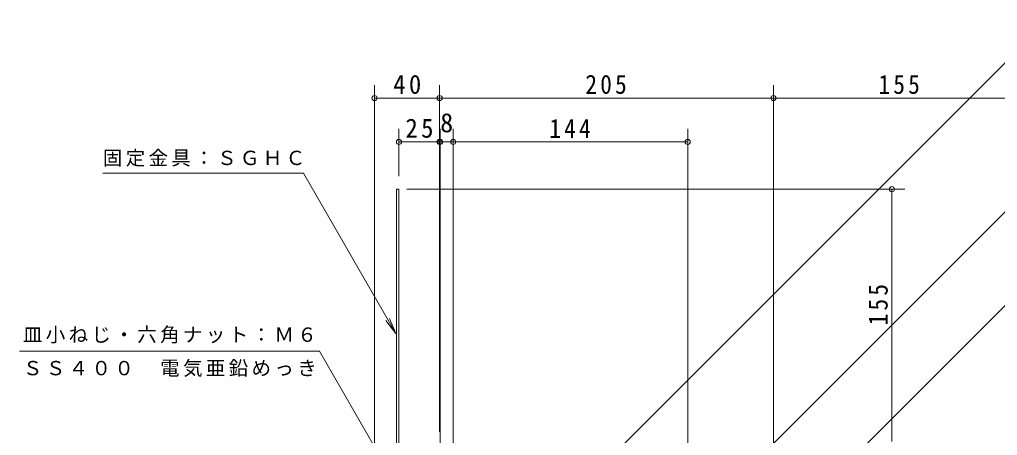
# Model space of a CAD drawing. Units: millimetres at full size, sheet at 1:4. Extents: x -421 to 481, y -549 to 503.
# Drawn here: x -421 to 180, y -141 to 114 of the extents above; entities that cross this region are included whole.
import ezdxf
from ezdxf.enums import TextEntityAlignment as Align

# ---------------------------------------------------------------- set-up
doc = ezdxf.new("R2010")
doc.units = ezdxf.units.MM
doc.header["$LTSCALE"] = 4
doc.header["$PDMODE"] = 32
doc.header["$PDSIZE"] = 3.2
for name, color, linetype, lineweight in [('0-4_その他', 7, 'Continuous', 9), ('0-5_寸法', 7, 'Continuous', 9), ('0-8', 2, 'Continuous', 9)]:
    doc.layers.add(name, color=color, linetype=linetype, lineweight=lineweight)
doc.styles.add('ＭＳ ゴシック', font='')
doc.styles.get('ＭＳ ゴシック').set_extended_font_data('MS Gothic')

msp = doc.modelspace()

# ---------------------------------------------------------------- linework, layer by layer
at = {"layer": '0-4_その他'}
for p, q in [((-202.843, 73.81), (-202.843, -236.167)), ((-162.843, 73.81), (-162.843, -139.134)), ((42.157, 73.81), (42.157, -344.133)), ((-202.843, 65.81), (-162.843, 65.81)), ((-162.843, 65.81), (42.157, 65.81)), ((42.157, 65.81), (197.157, 65.81)), ((-187.843, 46.904), (-187.843, 17.866)), ((-162.493, 46.904), (-162.493, -192.066)), ((-154.493, 46.904), (-154.493, -190.811)), ((-10.493, 46.904), (-10.493, -334.782)), ((-187.843, 38.904), (-162.843, 38.904)), ((-162.493, 38.904), (-154.493, 38.904)), ((-154.493, 38.904), (-10.493, 38.904)), ((122.9, 9.866), (-182.982, 9.866)), ((114.9, -145.134), (114.9, 9.866))]:
    msp.add_line(p, q, dxfattribs=at)
for p in [(-202.843, 65.81), (-162.843, 65.81), (42.157, 65.81), (-187.843, 38.904), (-162.843, 38.904), (-162.493, 38.904), (-154.493, 38.904), (-10.493, 38.904), (114.9, 9.866)]:
    msp.add_point(p, dxfattribs=at)
at = {"layer": '0-5_寸法'}
for p, q in [((-143.904, -240.761), (210.882, 114.026)), ((-369.624, 19.667), (-246.556, 19.667)), ((-189.759, -78.709), (-246.556, 19.667)), ((-119.765, -308.163), (210.882, 22.484)), ((-63.883, -309.891), (210.882, -35.126)), ((-189.759, -78.709), (-195.846, -70.776)), ((-189.759, -78.709), (-193.585, -69.47)), ((-236.735, -89.55), (-420.852, -89.55)), ((-188.924, -172.361), (-236.735, -89.55))]:
    msp.add_line(p, q, dxfattribs=at)
at = {"layer": '0-8'}
for p, q in [((-189.443, 9.866), (-187.843, 9.866)), ((-189.443, 9.866), (-189.443, -241.865)), ((-187.843, 9.866), (-187.843, -203.37))]:
    msp.add_line(p, q, dxfattribs=at)

# ---------------------------------------------------------------- texts
at = {"layer": '0-4_その他', "color": 2, "style": 'ＭＳ ゴシック'}
msp.add_text('8', height=11.73, dxfattribs=at).set_placement((-162.493, 41.304), align=Align.BOTTOM_LEFT)
at = {"layer": '0-4_その他', "color": 2, "char_height": 11.73, "attachment_point": 7, "style": 'ＭＳ ゴシック'}
for s, insert in [('\\T1.27;\\W0.95;40', (-191.343, 68.21)), ('\\T1.27;\\W0.9;205', (-73.343, 68.21)), ('\\T1.27;\\W0.9;155', (106.657, 68.21)), ('\\T1.27;\\W0.95;25', (-183.843, 41.304)), ('\\T1.27;\\W0.9;144', (-95.493, 41.304))]:
    msp.add_mtext(s, dxfattribs=dict(at, insert=insert))
at = {"layer": '0-4_その他', "color": 2, "insert": (112.5, -73.754), "char_height": 11.73, "attachment_point": 7, "rotation": 90, "style": 'ＭＳ ゴシック'}
msp.add_mtext('\\T1.27;\\W0.9;155', dxfattribs=at)
at = {"layer": '0-5_寸法', "char_height": 8.798, "attachment_point": 7, "style": 'ＭＳ ゴシック'}
for s, insert in [('\\T1.17;固定金具：ＳＧＨＣ', (-369.74, 23.662)), ('\\T1.17;皿小ねじ・六角ナット：Ｍ６', (-418.794, -84.845)), ('\\T1.17;ＳＳ４００\u3000電気亜鉛めっき', (-418.794, -105.448))]:
    msp.add_mtext(s, dxfattribs=dict(at, insert=insert))

doc.saveas('drawing.dxf')
